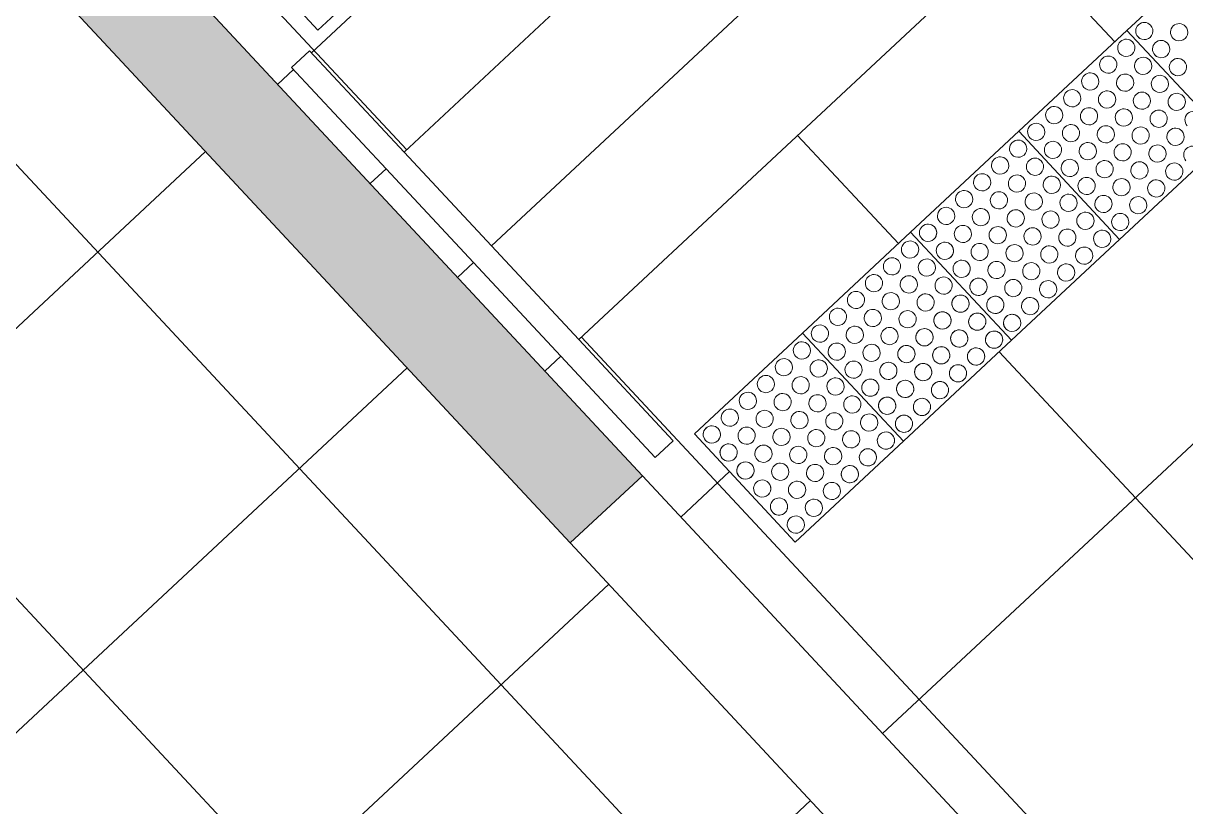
# Model space of a CAD drawing. Header units: millimetres. Extents: x -71377 to 516042, y -145869 to 441446.
# Drawn here: x 258385 to 260744, y 69439 to 71028 of the extents above; entities that cross this region are included whole.
import ezdxf

# ---------------------------------------------------------------- set-up
doc = ezdxf.new("R2010")
doc.units = ezdxf.units.MM
doc.header["$LTSCALE"] = 1000
for name, color, linetype, lineweight in [('A-fnsh', 5, 'Continuous', 5), ('A-hat', 251, 'Continuous', 5), ('A-rail', 6, 'Continuous', 5), ('A-strs', 7, 'Continuous', 5), ('A_cwall', 2, 'Continuous', 5), ('AA_점형블럭', 8, 'Continuous', 5)]:
    doc.layers.add(name, color=color, linetype=linetype, lineweight=lineweight)

# ---------------------------------------------------------------- blocks, each defined once
blk = doc.blocks.new('점자블럭_원형_개수_ - 점자블럭_원형_개수_-6782211-지반층 배치도')
at = {"layer": 'AA_점형블럭'}
for p, q in [((0, 300), (0, 0)), ((0, 0), (300, 0))]:
    blk.add_line(p, q, dxfattribs=at)
blk = doc.blocks.new('점자블럭_원형_개수_ - 점자블럭_원형_개수_-V104-지반층 배치도')
at = {"layer": 'AA_점형블럭'}
for p, q in [((300, 300), (0, 300)), ((0, 300), (0, 0)), ((300, 0), (300, 300)), ((600, 300), (300, 300)), ((300, 300), (300, 0)), ((600, 0), (600, 300)), ((900, 300), (600, 300)), ((600, 300), (600, 0)), ((900, 0), (900, 300)), ((1200, 300), (900, 300)), ((900, 300), (900, 0)), ((1200, 0), (1200, 300)), ((1500, 300), (1200, 300)), ((1200, 300), (1200, 0)), ((0, 0), (300, 0)), ((300, 0), (600, 0)), ((600, 0), (900, 0)), ((900, 0), (1200, 0))]:
    blk.add_line(p, q, dxfattribs=at)
for centre, start, end in [((25, 275), 360, 180), ((25, 275), 45, 180), ((25, 275), 360, 180), ((25, 275), 45, 180), ((75, 275), 0, 180), ((75, 275), 0, 180), ((75, 275), 0, 180), ((75, 275), 0, 180), ((125, 275), 0, 180), ((125, 275), 0, 180), ((125, 275), 360, 180), ((125, 275), 0, 180), ((175, 275), 360, 180), ((175, 275), 0, 180), ((175, 275), 360, 180), ((175, 275), 0, 180), ((225, 275), 360, 180), ((225, 275), 0, 180), ((225, 275), 360, 180), ((225, 275), 0, 180), ((275, 275), 0, 180), ((275, 275), 0, 180), ((275, 275), 360, 180), ((275, 275), 0, 180), ((325, 275), 360, 180), ((325, 275), 0, 180), ((325, 275), 0, 180), ((325, 275), 0, 180), ((375, 275), 0, 180), ((375, 275), 0, 180), ((375, 275), 0, 180), ((375, 275), 0, 180), ((425, 275), 0, 180), ((425, 275), 0, 180), ((425, 275), 360, 180), ((425, 275), 0, 180), ((475, 275), 0, 180), ((475, 275), 0, 180), ((475, 275), 360, 180), ((475, 275), 360, 180), ((525, 275), 0, 180), ((525, 275), 0, 180), ((525, 275), 360, 180), ((525, 275), 0, 180), ((575, 275), 0, 180), ((575, 275), 0, 180), ((575, 275), 360, 180), ((575, 275), 0, 180), ((625, 275), 360, 180), ((625, 275), 0, 180), ((625, 275), 360, 180), ((625, 275), 0, 180), ((675, 275), 0, 180), ((675, 275), 0, 180), ((675, 275), 0, 180), ((675, 275), 0, 180), ((725, 275), 0, 180), ((725, 275), 0, 180), ((725, 275), 360, 180), ((725, 275), 360, 180), ((775, 275), 360, 180), ((775, 275), 0, 180), ((775, 275), 360, 180), ((775, 275), 0, 180), ((825, 275), 360, 180), ((825, 275), 360, 180), ((825, 275), 0, 180), ((825, 275), 0, 180), ((875, 275), 0, 180), ((875, 275), 0, 180), ((875, 275), 0, 180), ((875, 275), 0, 180), ((925, 275), 360, 180), ((925, 275), 0, 180), ((925, 275), 0, 180), ((925, 275), 0, 180), ((975, 275), 0, 180), ((975, 275), 0, 180), ((975, 275), 0, 180), ((975, 275), 0, 180), ((1025, 275), 0, 180), ((1025, 275), 0, 180), ((1025, 275), 0, 180), ((1025, 275), 0, 180), ((1075, 275), 0, 180), ((1075, 275), 0, 180), ((1075, 275), 360, 180), ((1075, 275), 360, 180), ((1125, 275), 360, 180), ((1125, 275), 0, 180), ((1125, 275), 0, 180), ((1125, 275), 0, 180), ((1175, 275), 360, 180), ((1175, 275), 360, 180), ((1175, 275), 360, 180), ((1175, 275), 360, 180), ((1225, 275), 360, 180), ((1225, 275), 360, 180), ((1225, 275), 360, 180), ((1225, 275), 360, 180), ((25, 275), 180, 360), ((25, 275), 180, 225), ((25, 275), 180, 360), ((25, 275), 180, 225), ((25, 275), 255, 330), ((25, 275), 255, 330), ((75, 275), 180, 360), ((75, 275), 180, 360), ((75, 275), 180, 360), ((75, 275), 180, 360), ((125, 275), 180, 360), ((125, 275), 180, 360), ((125, 275), 180, 360), ((125, 275), 180, 360), ((175, 275), 180, 360), ((175, 275), 180, 360), ((175, 275), 180, 360), ((175, 275), 180, 360), ((225, 275), 180, 360), ((225, 275), 180, 360), ((225, 275), 180, 360), ((225, 275), 180, 360), ((275, 275), 180, 360), ((275, 275), 180, 360), ((275, 275), 180, 360), ((275, 275), 180, 360), ((325, 275), 180, 360), ((325, 275), 180, 360), ((325, 275), 180, 360), ((325, 275), 180, 360), ((375, 275), 180, 360), ((375, 275), 180, 360), ((375, 275), 180, 360), ((375, 275), 180, 360), ((425, 275), 180, 360), ((425, 275), 180, 360), ((425, 275), 180, 360), ((425, 275), 180, 360), ((475, 275), 180, 360), ((475, 275), 180, 360), ((475, 275), 180, 360), ((475, 275), 180, 360), ((525, 275), 180, 360), ((525, 275), 180, 360), ((525, 275), 180, 360), ((525, 275), 180, 360), ((575, 275), 180, 360), ((575, 275), 180, 360), ((575, 275), 180, 360), ((575, 275), 180, 360), ((625, 275), 180, 360), ((625, 275), 180, 195), ((625, 275), 180, 360), ((625, 275), 180, 195), ((625, 275), 255, 360), ((625, 275), 255, 360), ((675, 275), 180, 360), ((675, 275), 180, 360), ((675, 275), 180, 360), ((675, 275), 180, 360), ((725, 275), 180, 360), ((725, 275), 180, 360), ((725, 275), 180, 360), ((725, 275), 180, 360), ((775, 275), 180, 360), ((775, 275), 180, 360), ((775, 275), 180, 360), ((775, 275), 180, 360), ((825, 275), 180, 360), ((825, 275), 180, 360), ((825, 275), 180, 360), ((825, 275), 180, 360), ((875, 275), 180, 360), ((875, 275), 180, 360), ((875, 275), 180, 360), ((875, 275), 180, 360), ((925, 275), 180, 0), ((925, 275), 180, 0), ((925, 275), 180, 0), ((925, 275), 180, 0), ((975, 275), 180, 360), ((975, 275), 180, 360), ((975, 275), 180, 360), ((975, 275), 180, 360), ((1025, 275), 180, 360), ((1025, 275), 180, 360), ((1025, 275), 180, 360), ((1025, 275), 180, 360), ((1075, 275), 180, 360), ((1075, 275), 180, 360), ((1075, 275), 180, 360), ((1075, 275), 180, 360), ((1125, 275), 180, 360), ((1125, 275), 180, 360), ((1125, 275), 180, 360), ((1125, 275), 180, 0), ((1175, 275), 180, 360), ((1175, 275), 180, 360), ((1175, 275), 180, 360), ((1175, 275), 180, 360), ((1225, 275), 180, 360), ((1225, 275), 180, 210), ((1225, 275), 180, 360), ((1225, 275), 180, 210), ((1225, 275), 300, 360), ((1225, 275), 300, 360), ((25, 225), 360, 180), ((25, 225), 45, 180), ((25, 225), 0, 180), ((25, 225), 45, 180), ((75, 225), 0, 180), ((75, 225), 0, 180), ((75, 225), 0, 180), ((75, 225), 0, 180), ((125, 225), 360, 180), ((125, 225), 0, 180), ((125, 225), 360, 180), ((125, 225), 0, 180), ((175, 225), 360, 180), ((175, 225), 0, 180), ((175, 225), 360, 180), ((175, 225), 0, 180), ((225, 225), 0, 180), ((225, 225), 0, 180), ((225, 225), 360, 180), ((225, 225), 0, 180), ((275, 225), 360, 180), ((275, 225), 0, 180), ((275, 225), 360, 180), ((275, 225), 0, 180), ((325, 225), 360, 180), ((325, 225), 0, 180), ((325, 225), 360, 180), ((325, 225), 0, 180), ((375, 225), 360, 180), ((375, 225), 0, 180), ((375, 225), 0, 180), ((375, 225), 0, 180), ((425, 225), 0, 180), ((425, 225), 0, 180), ((425, 225), 0, 180), ((425, 225), 0, 180), ((475, 225), 360, 180), ((475, 225), 0, 180), ((475, 225), 0, 180), ((475, 225), 0, 180), ((525, 225), 360, 180), ((525, 225), 0, 180), ((525, 225), 360, 180), ((525, 225), 0, 180), ((575, 225), 360, 180), ((575, 225), 0, 180), ((575, 225), 0, 180), ((575, 225), 0, 180), ((625, 225), 0, 180), ((625, 225), 0, 180), ((625, 225), 0, 180), ((625, 225), 0, 180), ((675, 225), 0, 180), ((675, 225), 0, 180), ((675, 225), 0, 180), ((675, 225), 0, 180), ((725, 225), 0, 180), ((725, 225), 0, 180), ((725, 225), 360, 180), ((725, 225), 0, 180), ((775, 225), 0, 180), ((775, 225), 0, 180), ((775, 225), 360, 180), ((775, 225), 0, 180), ((825, 225), 360, 180), ((825, 225), 0, 180), ((825, 225), 360, 180), ((825, 225), 0, 180), ((875, 225), 0, 180), ((875, 225), 0, 180), ((875, 225), 0, 180), ((875, 225), 0, 180), ((925, 225), 0, 180), ((925, 225), 0, 180), ((925, 225), 0, 180), ((925, 225), 0, 180), ((975, 225), 0, 180), ((975, 225), 0, 180), ((975, 225), 0, 180), ((975, 225), 0, 180), ((1025, 225), 0, 180), ((1025, 225), 0, 180), ((1025, 225), 0, 180), ((1025, 225), 0, 180), ((1075, 225), 360, 180), ((1075, 225), 360, 180), ((1075, 225), 0, 180), ((1075, 225), 0, 180), ((1125, 225), 0, 180), ((1125, 225), 0, 180), ((1125, 225), 0, 180), ((1125, 225), 0, 180), ((1175, 225), 360, 180), ((1175, 225), 0, 180), ((1175, 225), 0, 180), ((1175, 225), 0, 180), ((1225, 225), 0, 180), ((1225, 225), 0, 180), ((1225, 225), 360, 180), ((1225, 225), 360, 180), ((1275, 225), 0, 180), ((1275, 225), 0, 180), ((1275, 225), 0, 180), ((1275, 225), 0, 180), ((25, 225), 180, 360), ((25, 225), 180, 225), ((25, 225), 180, 360), ((25, 225), 180, 225), ((25, 225), 255, 330), ((25, 225), 255, 330), ((75, 225), 180, 360), ((75, 225), 180, 360), ((75, 225), 180, 360), ((75, 225), 180, 360), ((125, 225), 180, 360), ((125, 225), 180, 360), ((125, 225), 180, 360), ((125, 225), 180, 360), ((175, 225), 180, 360), ((175, 225), 180, 360), ((175, 225), 180, 360), ((175, 225), 180, 360), ((225, 225), 180, 360), ((225, 225), 180, 360), ((225, 225), 180, 360), ((225, 225), 180, 360), ((275, 225), 180, 360), ((275, 225), 180, 360), ((275, 225), 180, 360), ((275, 225), 180, 360), ((325, 225), 180, 360), ((325, 225), 180, 360), ((325, 225), 180, 360), ((325, 225), 180, 360), ((375, 225), 180, 360), ((375, 225), 180, 360), ((375, 225), 180, 360), ((375, 225), 180, 360), ((425, 225), 180, 360), ((425, 225), 180, 360), ((425, 225), 180, 360), ((425, 225), 180, 360), ((475, 225), 180, 360), ((475, 225), 180, 360), ((475, 225), 180, 360), ((475, 225), 180, 360), ((525, 225), 180, 360), ((525, 225), 180, 360), ((525, 225), 180, 360), ((525, 225), 180, 360), ((575, 225), 180, 360), ((575, 225), 180, 360), ((575, 225), 180, 360), ((575, 225), 180, 360), ((625, 225), 180, 360), ((625, 225), 180, 195), ((625, 225), 180, 360), ((625, 225), 180, 195), ((625, 225), 255, 360), ((625, 225), 255, 360), ((675, 225), 180, 360), ((675, 225), 180, 360), ((675, 225), 180, 360), ((675, 225), 180, 360), ((725, 225), 180, 360), ((725, 225), 180, 360), ((725, 225), 180, 360), ((725, 225), 180, 360), ((775, 225), 180, 360), ((775, 225), 180, 360), ((775, 225), 180, 360), ((775, 225), 180, 0), ((825, 225), 180, 360), ((825, 225), 180, 360), ((825, 225), 180, 360), ((825, 225), 180, 360), ((875, 225), 180, 360), ((875, 225), 180, 360), ((875, 225), 180, 360), ((875, 225), 180, 360), ((925, 225), 180, 360), ((925, 225), 180, 360), ((925, 225), 180, 360), ((925, 225), 180, 360), ((975, 225), 180, 360), ((975, 225), 180, 360), ((975, 225), 180, 360), ((975, 225), 180, 360), ((1025, 225), 180, 360), ((1025, 225), 180, 360), ((1025, 225), 180, 360), ((1025, 225), 180, 360), ((1075, 225), 180, 360), ((1075, 225), 180, 360), ((1075, 225), 180, 360), ((1075, 225), 180, 360), ((1125, 225), 180, 360), ((1125, 225), 180, 0), ((1125, 225), 180, 360), ((1125, 225), 180, 0), ((1175, 225), 180, 360), ((1175, 225), 180, 360), ((1175, 225), 180, 360), ((1175, 225), 180, 360), ((1225, 225), 180, 360), ((1225, 225), 180, 210), ((1225, 225), 180, 360), ((1225, 225), 180, 210), ((1225, 225), 300, 360), ((1225, 225), 300, 360), ((1275, 225), 180, 360), ((1275, 225), 180, 210), ((1275, 225), 180, 360), ((1275, 225), 180, 210), ((1275, 225), 300, 0), ((1275, 225), 300, 0), ((25, 175), 360, 180), ((25, 175), 45, 180), ((25, 175), 360, 180), ((25, 175), 45, 180), ((75, 175), 0, 180), ((75, 175), 0, 180), ((75, 175), 0, 180), ((75, 175), 0, 180), ((125, 175), 360, 180), ((125, 175), 0, 180), ((125, 175), 360, 180), ((125, 175), 0, 180), ((175, 175), 360, 180), ((175, 175), 0, 180), ((175, 175), 360, 180), ((175, 175), 0, 180), ((225, 175), 360, 180), ((225, 175), 0, 180), ((225, 175), 360, 180), ((225, 175), 0, 180), ((275, 175), 360, 180), ((275, 175), 0, 180), ((275, 175), 0, 180), ((275, 175), 0, 180), ((325, 175), 0, 180), ((325, 175), 0, 180), ((325, 175), 0, 180), ((325, 175), 0, 180), ((375, 175), 0, 180), ((375, 175), 0, 180), ((375, 175), 0, 180), ((375, 175), 0, 180), ((425, 175), 0, 180), ((425, 175), 0, 180), ((425, 175), 360, 180), ((425, 175), 0, 180), ((475, 175), 0, 180), ((475, 175), 0, 180), ((475, 175), 360, 180), ((475, 175), 0, 180), ((525, 175), 360, 180), ((525, 175), 0, 180), ((525, 175), 0, 180), ((525, 175), 0, 180), ((575, 175), 360, 180), ((575, 175), 0, 180), ((575, 175), 0, 180), ((575, 175), 0, 180), ((625, 175), 360, 180), ((625, 175), 0, 180), ((625, 175), 0, 180), ((625, 175), 0, 180), ((675, 175), 0, 180), ((675, 175), 0, 180), ((675, 175), 360, 180), ((675, 175), 0, 180), ((725, 175), 0, 180), ((725, 175), 0, 180), ((725, 175), 0, 180), ((725, 175), 0, 180), ((775, 175), 0, 180), ((775, 175), 0, 180), ((775, 175), 360, 180), ((775, 175), 360, 180), ((825, 175), 360, 180), ((825, 175), 0, 180), ((825, 175), 0, 180), ((825, 175), 0, 180), ((875, 175), 0, 180), ((875, 175), 0, 180), ((875, 175), 0, 180), ((875, 175), 0, 180), ((925, 175), 0, 180), ((925, 175), 0, 180), ((925, 175), 0, 180), ((925, 175), 0, 180), ((975, 175), 0, 180), ((975, 175), 0, 180), ((975, 175), 0, 180), ((975, 175), 360, 180), ((1025, 175), 360, 180), ((1025, 175), 0, 180), ((1025, 175), 0, 180), ((1025, 175), 0, 180), ((1075, 175), 0, 180), ((1075, 175), 0, 180), ((1075, 175), 0, 180), ((1075, 175), 0, 180), ((1125, 175), 0, 180), ((1125, 175), 0, 180), ((1125, 175), 0, 180), ((1125, 175), 360, 180), ((1175, 175), 0, 180), ((1175, 175), 0, 180), ((1175, 175), 0, 180), ((1175, 175), 0, 180), ((1225, 175), 360, 180), ((1225, 175), 90, 180), ((1225, 175), 0, 180), ((1225, 175), 90, 180), ((1225, 175), 360, 60), ((1225, 175), 0, 60), ((25, 175), 180, 360), ((25, 175), 180, 225), ((25, 175), 180, 360), ((25, 175), 180, 225), ((25, 175), 255, 330), ((25, 175), 255, 330), ((75, 175), 180, 360), ((75, 175), 180, 360), ((75, 175), 180, 360), ((75, 175), 180, 360), ((125, 175), 180, 360), ((125, 175), 180, 360), ((125, 175), 180, 360), ((125, 175), 180, 360), ((175, 175), 180, 360), ((175, 175), 180, 360), ((175, 175), 180, 360), ((175, 175), 180, 360), ((225, 175), 180, 360), ((225, 175), 180, 360), ((225, 175), 180, 360), ((225, 175), 180, 360), ((275, 175), 180, 360), ((275, 175), 180, 360), ((275, 175), 180, 360), ((275, 175), 180, 360), ((325, 175), 180, 360), ((325, 175), 180, 360), ((325, 175), 180, 360), ((325, 175), 180, 360), ((375, 175), 180, 360), ((375, 175), 180, 360), ((375, 175), 180, 360), ((375, 175), 180, 360), ((425, 175), 180, 360), ((425, 175), 180, 360), ((425, 175), 180, 360), ((425, 175), 180, 360), ((475, 175), 180, 360), ((475, 175), 180, 360), ((475, 175), 180, 360), ((475, 175), 180, 360), ((525, 175), 180, 360), ((525, 175), 180, 360), ((525, 175), 180, 360), ((525, 175), 180, 360), ((575, 175), 180, 360), ((575, 175), 180, 360), ((575, 175), 180, 360), ((575, 175), 180, 360), ((625, 175), 180, 360), ((625, 175), 180, 195), ((625, 175), 180, 360), ((625, 175), 180, 195), ((625, 175), 255, 360), ((625, 175), 255, 360), ((675, 175), 180, 360), ((675, 175), 180, 360), ((675, 175), 180, 360), ((675, 175), 180, 360), ((725, 175), 180, 360), ((725, 175), 180, 360), ((725, 175), 180, 360), ((725, 175), 180, 360), ((775, 175), 180, 360), ((775, 175), 180, 360), ((775, 175), 180, 360), ((775, 175), 180, 360), ((825, 175), 180, 360), ((825, 175), 180, 360), ((825, 175), 180, 360), ((825, 175), 180, 360), ((875, 175), 180, 360), ((875, 175), 180, 360), ((875, 175), 180, 360), ((875, 175), 180, 360), ((925, 175), 180, 360), ((925, 175), 180, 360), ((925, 175), 180, 360), ((925, 175), 180, 360), ((975, 175), 180, 360), ((975, 175), 180, 360), ((975, 175), 180, 360), ((975, 175), 180, 360), ((1025, 175), 180, 360), ((1025, 175), 180, 360), ((1025, 175), 180, 360), ((1025, 175), 180, 360), ((1075, 175), 180, 360), ((1075, 175), 180, 0), ((1075, 175), 180, 360), ((1075, 175), 180, 360), ((1125, 175), 180, 360), ((1125, 175), 180, 360), ((1125, 175), 180, 360), ((1125, 175), 180, 360), ((1175, 175), 180, 360), ((1175, 175), 180, 0), ((1175, 175), 180, 360), ((1175, 175), 180, 0), ((1225, 175), 180, 360), ((1225, 175), 180, 210), ((1225, 175), 180, 360), ((1225, 175), 180, 210), ((1225, 175), 300, 0), ((1225, 175), 300, 360), ((25, 125), 360, 180), ((25, 125), 0, 180), ((25, 125), 360, 180), ((25, 125), 0, 180), ((75, 125), 360, 180), ((75, 125), 0, 180), ((75, 125), 0, 180), ((75, 125), 0, 180), ((125, 125), 360, 180), ((125, 125), 0, 180), ((125, 125), 360, 180), ((125, 125), 0, 180), ((175, 125), 360, 180), ((175, 125), 0, 180), ((175, 125), 360, 180), ((175, 125), 0, 180), ((225, 125), 360, 180), ((225, 125), 0, 180), ((225, 125), 360, 180), ((225, 125), 0, 180), ((275, 125), 0, 180), ((275, 125), 0, 180), ((275, 125), 360, 180), ((275, 125), 0, 180), ((325, 125), 0, 180), ((325, 125), 15, 180), ((325, 125), 360, 180), ((325, 125), 15, 180), ((375, 125), 0, 180), ((375, 125), 15, 180), ((375, 125), 360, 180), ((375, 125), 15, 180), ((425, 125), 0, 180), ((425, 125), 15, 180), ((425, 125), 0, 180), ((425, 125), 15, 180), ((475, 125), 360, 180), ((475, 125), 15, 180), ((475, 125), 360, 180), ((475, 125), 15, 180), ((525, 125), 0, 180), ((525, 125), 15, 180), ((525, 125), 0, 180), ((525, 125), 15, 180), ((575, 125), 0, 180), ((575, 125), 15, 180), ((575, 125), 360, 180), ((575, 125), 15, 180), ((625, 125), 0, 180), ((625, 125), 0, 180), ((625, 125), 0, 105), ((625, 125), 0, 105), ((675, 125), 0, 180), ((675, 125), 0, 180), ((675, 125), 360, 180), ((675, 125), 0, 180), ((725, 125), 360, 180), ((725, 125), 0, 180), ((725, 125), 360, 180), ((725, 125), 0, 180), ((775, 125), 0, 180), ((775, 125), 0, 180), ((775, 125), 0, 180), ((775, 125), 0, 180), ((825, 125), 360, 180), ((825, 125), 0, 180), ((825, 125), 360, 180), ((825, 125), 0, 180), ((875, 125), 360, 180), ((875, 125), 360, 180), ((875, 125), 0, 180), ((875, 125), 0, 180), ((925, 125), 0, 180), ((925, 125), 0, 180), ((925, 125), 0, 180), ((925, 125), 0, 180), ((975, 125), 360, 180), ((975, 125), 360, 180), ((975, 125), 360, 180), ((975, 125), 0, 180), ((1025, 125), 0, 180), ((1025, 125), 0, 180), ((1025, 125), 0, 180), ((1025, 125), 0, 180), ((1075, 125), 0, 180), ((1075, 125), 0, 180), ((1075, 125), 0, 180), ((1075, 125), 360, 180), ((1125, 125), 0, 180), ((1125, 125), 0, 180), ((1125, 125), 0, 180), ((1125, 125), 0, 180), ((1175, 125), 0, 180), ((1175, 125), 0, 180), ((1175, 125), 0, 180), ((1175, 125), 0, 180), ((25, 125), 180, 360), ((25, 125), 180, 240), ((25, 125), 180, 360), ((25, 125), 180, 240), ((25, 125), 270, 345), ((25, 125), 270, 345), ((75, 125), 180, 360), ((75, 125), 180, 360), ((75, 125), 180, 360), ((75, 125), 180, 360), ((125, 125), 180, 360), ((125, 125), 180, 360), ((125, 125), 180, 360), ((125, 125), 180, 360), ((175, 125), 180, 360), ((175, 125), 180, 360), ((175, 125), 180, 360), ((175, 125), 180, 360), ((225, 125), 180, 360), ((225, 125), 180, 360), ((225, 125), 180, 360), ((225, 125), 180, 360), ((275, 125), 180, 360), ((275, 125), 180, 360), ((275, 125), 180, 360), ((275, 125), 180, 360), ((325, 125), 180, 360), ((325, 125), 180, 270), ((325, 125), 180, 360), ((325, 125), 180, 270), ((375, 125), 180, 360), ((375, 125), 180, 270), ((375, 125), 180, 360), ((375, 125), 180, 270), ((425, 125), 180, 360), ((425, 125), 180, 270), ((425, 125), 180, 360), ((425, 125), 180, 270), ((475, 125), 180, 360), ((475, 125), 180, 270), ((475, 125), 180, 360), ((475, 125), 180, 270), ((525, 125), 180, 360), ((525, 125), 180, 270), ((525, 125), 180, 360), ((525, 125), 180, 270), ((575, 125), 180, 360), ((575, 125), 180, 270), ((575, 125), 180, 360), ((575, 125), 180, 270), ((625, 125), 180, 360), ((625, 125), 180, 360), ((625, 125), 195, 360), ((625, 125), 195, 360), ((625, 125), 120, 150), ((625, 125), 120, 150), ((675, 125), 180, 360), ((675, 125), 180, 360), ((675, 125), 180, 360), ((675, 125), 180, 360), ((725, 125), 180, 360), ((725, 125), 180, 360), ((725, 125), 180, 360), ((725, 125), 180, 360), ((775, 125), 180, 360), ((775, 125), 180, 360), ((775, 125), 180, 360), ((775, 125), 180, 360), ((825, 125), 180, 360), ((825, 125), 180, 360), ((825, 125), 180, 360), ((825, 125), 180, 360), ((875, 125), 180, 360), ((875, 125), 180, 360), ((875, 125), 180, 360), ((875, 125), 180, 360), ((925, 125), 180, 360), ((925, 125), 180, 360), ((925, 125), 180, 360), ((925, 125), 180, 360), ((975, 125), 180, 360), ((975, 125), 180, 360), ((975, 125), 180, 360), ((975, 125), 180, 360), ((1025, 125), 180, 360), ((1025, 125), 180, 360), ((1025, 125), 180, 360), ((1025, 125), 180, 0), ((1075, 125), 180, 360), ((1075, 125), 180, 360), ((1075, 125), 180, 360), ((1075, 125), 180, 360), ((1125, 125), 180, 360), ((1125, 125), 180, 0), ((1125, 125), 180, 360), ((1125, 125), 180, 0), ((1175, 125), 180, 360), ((1175, 125), 180, 360), ((1175, 125), 180, 360), ((1175, 125), 180, 360), ((325, 125), 300, 330), ((325, 125), 300, 330), ((375, 125), 300, 330), ((375, 125), 300, 330), ((425, 125), 300, 330), ((425, 125), 300, 330), ((475, 125), 300, 330), ((475, 125), 300, 330), ((525, 125), 300, 330), ((525, 125), 300, 330), ((575, 125), 300, 330), ((575, 125), 300, 330), ((25, 75), 360, 180), ((25, 75), 0, 180), ((25, 75), 360, 180), ((25, 75), 0, 180), ((25, 75), 180, 360), ((25, 75), 180, 345), ((25, 75), 180, 360), ((25, 75), 180, 345), ((75, 75), 360, 180), ((75, 75), 0, 180), ((75, 75), 360, 180), ((75, 75), 0, 180), ((75, 75), 180, 360), ((75, 75), 180, 360), ((75, 75), 180, 360), ((75, 75), 180, 360), ((125, 75), 360, 180), ((125, 75), 0, 180), ((125, 75), 360, 180), ((125, 75), 0, 180), ((125, 75), 180, 360), ((125, 75), 180, 360), ((125, 75), 180, 360), ((125, 75), 180, 360), ((175, 75), 360, 180), ((175, 75), 0, 180), ((175, 75), 360, 180), ((175, 75), 0, 180), ((175, 75), 180, 360), ((175, 75), 180, 360), ((175, 75), 180, 360), ((175, 75), 180, 360), ((225, 75), 0, 180), ((225, 75), 0, 180), ((225, 75), 360, 180), ((225, 75), 0, 180), ((225, 75), 180, 360), ((225, 75), 180, 360), ((225, 75), 180, 360), ((225, 75), 180, 360), ((275, 75), 0, 180), ((275, 75), 0, 180), ((275, 75), 360, 180), ((275, 75), 0, 180), ((275, 75), 180, 360), ((275, 75), 180, 360), ((275, 75), 180, 360), ((275, 75), 180, 360), ((325, 75), 360, 180), ((325, 75), 15, 180), ((325, 75), 0, 180), ((325, 75), 15, 180), ((325, 75), 180, 360), ((325, 75), 180, 270), ((325, 75), 180, 360), ((325, 75), 180, 270), ((375, 75), 360, 180), ((375, 75), 15, 180), ((375, 75), 360, 180), ((375, 75), 15, 180), ((375, 75), 180, 360), ((375, 75), 180, 270), ((375, 75), 180, 360), ((375, 75), 180, 270), ((425, 75), 0, 180), ((425, 75), 15, 180), ((425, 75), 0, 180), ((425, 75), 15, 180), ((425, 75), 180, 360), ((425, 75), 180, 270), ((425, 75), 180, 360), ((425, 75), 180, 270), ((475, 75), 0, 180), ((475, 75), 15, 180), ((475, 75), 360, 180), ((475, 75), 15, 180), ((475, 75), 180, 360), ((475, 75), 180, 270), ((475, 75), 180, 360), ((475, 75), 180, 270), ((525, 75), 0, 180), ((525, 75), 15, 180), ((525, 75), 0, 180), ((525, 75), 15, 180), ((525, 75), 180, 360), ((525, 75), 180, 270), ((525, 75), 180, 360), ((525, 75), 180, 270), ((575, 75), 0, 180), ((575, 75), 15, 180), ((575, 75), 0, 180), ((575, 75), 15, 180), ((575, 75), 180, 360), ((575, 75), 180, 270), ((575, 75), 180, 360), ((575, 75), 180, 270), ((625, 75), 360, 180), ((625, 75), 0, 180), ((625, 75), 180, 360), ((625, 75), 180, 360), ((625, 75), 195, 360), ((625, 75), 195, 360), ((625, 75), 120, 150), ((625, 75), 120, 150), ((625, 75), 0, 105), ((625, 75), 0, 105), ((675, 75), 0, 180), ((675, 75), 0, 180), ((675, 75), 0, 180), ((675, 75), 0, 180), ((675, 75), 180, 360), ((675, 75), 180, 360), ((675, 75), 180, 360), ((675, 75), 180, 360), ((725, 75), 0, 180), ((725, 75), 0, 180), ((725, 75), 0, 180), ((725, 75), 0, 180), ((725, 75), 180, 360), ((725, 75), 180, 360), ((725, 75), 180, 360), ((725, 75), 180, 360), ((775, 75), 0, 180), ((775, 75), 0, 180), ((775, 75), 0, 180), ((775, 75), 0, 180), ((775, 75), 180, 360), ((775, 75), 180, 360), ((775, 75), 180, 360), ((775, 75), 180, 360), ((825, 75), 0, 180), ((825, 75), 0, 180), ((825, 75), 360, 180), ((825, 75), 0, 180), ((825, 75), 180, 360), ((825, 75), 180, 360), ((825, 75), 180, 360), ((825, 75), 180, 360), ((875, 75), 360, 180), ((875, 75), 360, 180), ((875, 75), 360, 180), ((875, 75), 0, 180), ((875, 75), 180, 360), ((875, 75), 180, 360), ((875, 75), 180, 360), ((875, 75), 180, 360), ((925, 75), 0, 180), ((925, 75), 0, 180), ((925, 75), 0, 180), ((925, 75), 0, 180), ((925, 75), 180, 360), ((925, 75), 180, 360), ((925, 75), 180, 360), ((925, 75), 180, 360), ((975, 75), 360, 180), ((975, 75), 360, 180), ((975, 75), 0, 180), ((975, 75), 0, 180), ((975, 75), 180, 360), ((975, 75), 180, 360), ((975, 75), 180, 360), ((975, 75), 180, 360), ((1025, 75), 0, 180), ((1025, 75), 0, 180), ((1025, 75), 0, 180), ((1025, 75), 0, 180), ((1025, 75), 180, 360), ((1025, 75), 180, 0), ((1025, 75), 180, 360), ((1025, 75), 180, 360), ((1075, 75), 0, 180), ((1075, 75), 0, 180), ((1075, 75), 360, 180), ((1075, 75), 0, 180), ((1075, 75), 180, 360), ((1075, 75), 180, 360), ((1075, 75), 180, 360), ((1075, 75), 180, 360), ((1125, 75), 0, 180), ((1125, 75), 0, 180), ((1125, 75), 0, 180), ((1125, 75), 0, 180), ((1125, 75), 180, 360), ((1125, 75), 180, 0), ((1125, 75), 180, 360), ((1125, 75), 180, 360), ((1175, 75), 360, 180), ((1175, 75), 0, 180), ((1175, 75), 0, 180), ((1175, 75), 0, 180), ((325, 75), 300, 330), ((325, 75), 300, 330), ((375, 75), 300, 330), ((375, 75), 300, 330), ((425, 75), 300, 330), ((425, 75), 300, 330), ((475, 75), 300, 330), ((475, 75), 300, 330), ((525, 75), 300, 330), ((525, 75), 300, 330), ((575, 75), 300, 330), ((575, 75), 300, 330), ((25, 25), 360, 180), ((25, 25), 0, 180), ((25, 25), 360, 180), ((25, 25), 0, 180), ((25, 25), 180, 360), ((25, 25), 180, 360), ((25, 25), 180, 360), ((25, 25), 180, 360), ((75, 25), 360, 180), ((75, 25), 0, 180), ((75, 25), 0, 180), ((75, 25), 0, 180), ((75, 25), 180, 360), ((75, 25), 180, 360), ((75, 25), 180, 360), ((75, 25), 180, 360), ((125, 25), 360, 180), ((125, 25), 0, 180), ((125, 25), 360, 180), ((125, 25), 0, 180), ((125, 25), 180, 360), ((125, 25), 180, 360), ((125, 25), 180, 360), ((125, 25), 180, 360), ((175, 25), 360, 180), ((175, 25), 360, 180), ((175, 25), 180, 360), ((175, 25), 180, 360), ((175, 25), 120, 150), ((175, 25), 120, 150), ((175, 25), 210, 360), ((175, 25), 210, 360), ((175, 25), 0, 60), ((175, 25), 0, 60), ((225, 25), 360, 180), ((225, 25), 360, 180), ((225, 25), 180, 360), ((225, 25), 180, 360), ((225, 25), 120, 150), ((225, 25), 120, 150), ((225, 25), 210, 360), ((225, 25), 210, 360), ((225, 25), 0, 60), ((225, 25), 0, 60), ((275, 25), 0, 180), ((275, 25), 0, 180), ((275, 25), 180, 360), ((275, 25), 180, 360), ((275, 25), 120, 150), ((275, 25), 120, 150), ((275, 25), 210, 360), ((275, 25), 210, 360), ((275, 25), 0, 60), ((275, 25), 0, 60), ((325, 25), 360, 180), ((325, 25), 15, 180), ((325, 25), 360, 180), ((325, 25), 15, 180), ((325, 25), 180, 360), ((325, 25), 180, 270), ((325, 25), 180, 360), ((325, 25), 180, 270), ((375, 25), 0, 180), ((375, 25), 15, 180), ((375, 25), 0, 180), ((375, 25), 15, 180), ((375, 25), 180, 360), ((375, 25), 180, 270), ((375, 25), 180, 360), ((375, 25), 180, 270), ((425, 25), 0, 180), ((425, 25), 15, 180), ((425, 25), 0, 180), ((425, 25), 15, 180), ((425, 25), 180, 360), ((425, 25), 180, 270), ((425, 25), 180, 360), ((425, 25), 180, 270), ((475, 25), 360, 180), ((475, 25), 15, 180), ((475, 25), 360, 180), ((475, 25), 15, 180), ((475, 25), 180, 360), ((475, 25), 180, 270), ((475, 25), 180, 360), ((475, 25), 180, 270), ((525, 25), 360, 180), ((525, 25), 15, 180), ((525, 25), 360, 180), ((525, 25), 15, 180), ((525, 25), 180, 360), ((525, 25), 180, 270), ((525, 25), 180, 360), ((525, 25), 180, 270), ((575, 25), 0, 180), ((575, 25), 15, 180), ((575, 25), 0, 180), ((575, 25), 15, 180), ((575, 25), 180, 360), ((575, 25), 180, 270), ((575, 25), 180, 360), ((575, 25), 180, 270), ((625, 25), 0, 180), ((625, 25), 0, 180), ((625, 25), 120, 180), ((625, 25), 120, 180), ((625, 25), 180, 360), ((625, 25), 180, 195), ((625, 25), 180, 360), ((625, 25), 180, 195), ((625, 25), 240, 360), ((625, 25), 240, 360), ((625, 25), 0, 105), ((625, 25), 0, 105), ((675, 25), 0, 180), ((675, 25), 0, 180), ((675, 25), 0, 180), ((675, 25), 0, 180), ((675, 25), 180, 360), ((675, 25), 180, 360), ((675, 25), 180, 360), ((675, 25), 180, 360), ((725, 25), 360, 180), ((725, 25), 0, 180), ((725, 25), 0, 180), ((725, 25), 0, 180), ((725, 25), 180, 360), ((725, 25), 180, 360), ((725, 25), 180, 360), ((725, 25), 180, 360), ((775, 25), 360, 180), ((775, 25), 0, 180), ((775, 25), 0, 180), ((775, 25), 0, 180), ((775, 25), 180, 360), ((775, 25), 180, 360), ((775, 25), 180, 360), ((775, 25), 180, 0), ((825, 25), 0, 180), ((825, 25), 0, 180), ((825, 25), 0, 180), ((825, 25), 0, 180), ((825, 25), 180, 360), ((825, 25), 180, 360), ((825, 25), 180, 360), ((825, 25), 180, 360), ((875, 25), 0, 180), ((875, 25), 0, 180), ((875, 25), 360, 180), ((875, 25), 0, 180), ((875, 25), 180, 360), ((875, 25), 180, 360), ((875, 25), 180, 360), ((875, 25), 180, 360), ((925, 25), 0, 180), ((925, 25), 0, 180), ((925, 25), 0, 180), ((925, 25), 0, 180), ((925, 25), 180, 360), ((925, 25), 180, 360), ((925, 25), 180, 360), ((925, 25), 180, 360), ((975, 25), 360, 180), ((975, 25), 0, 180), ((975, 25), 360, 180), ((975, 25), 0, 180), ((975, 25), 180, 360), ((975, 25), 180, 360), ((975, 25), 180, 360), ((975, 25), 180, 360), ((1025, 25), 0, 180), ((1025, 25), 360, 180), ((1025, 25), 0, 180), ((1025, 25), 0, 180), ((1025, 25), 180, 360), ((1025, 25), 180, 360), ((1025, 25), 180, 360), ((1025, 25), 180, 360), ((1075, 25), 360, 180), ((1075, 25), 0, 180), ((1075, 25), 360, 180), ((1075, 25), 0, 180), ((1075, 25), 180, 360), ((1075, 25), 180, 360), ((1075, 25), 180, 360), ((1075, 25), 180, 360), ((1125, 25), 0, 180), ((1125, 25), 0, 180), ((1125, 25), 0, 180), ((1125, 25), 0, 180), ((325, 25), 300, 330), ((325, 25), 300, 330), ((375, 25), 300, 330), ((375, 25), 300, 330), ((425, 25), 300, 330), ((425, 25), 300, 330), ((475, 25), 300, 330), ((475, 25), 300, 330), ((525, 25), 300, 330), ((525, 25), 300, 330), ((575, 25), 300, 330), ((575, 25), 300, 330)]:
    blk.add_arc(centre, 17.5, start, end, dxfattribs=at)
blk = doc.blocks.new('난간 - 난간-6785325-지반층 배치도')
at = {"layer": 'A-rail'}
for p, q in [((136814.8, 141948.3), (136864.8, 141948.3)), ((136814.8, 141667.3), (136814.8, 141948.3)), ((136864.8, 141667.3), (136864.8, 141948.3)), ((136814.8, 141147.3), (136814.8, 141667.3)), ((136864.8, 141147.3), (136864.8, 141667.3)), ((136814.8, 140866.3), (136814.8, 141147.3)), ((136864.8, 140866.3), (136864.8, 141147.3)), ((136864.8, 140866.3), (136814.8, 140866.3))]:
    blk.add_line(p, q, dxfattribs=at)

msp = doc.modelspace()

# ---------------------------------------------------------------- hatches: boundary and pattern name
at = {"layer": 'A-hat'}
h = msp.add_hatch(dxfattribs=at)
h.set_pattern_fill('FP_152', color=256, scale=1000, style=0, pattern_type=2)
h.set_pattern_definition([(223, (258535.83, 70563.6), (409.2, -438.81), []), (313, (258535.83, 70563.6), (438.81, 409.2), [])])
h.paths.add_polyline_path([(256651.6, 65340), (260483.9, 68913.7), (258281.1, 71275.9), (258427.3, 71412.3), (259088.9, 70702.9), (259121.1, 70732.9), (258929.4, 70938.4), (258966, 70972.5), (259157.6, 70767), (261631.1, 73073.5), (261439.4, 73279), (261479.3, 73309.6), (261667.6, 73107.6), (261699.8, 73137.6), (260820, 74081.1), (260929.7, 74183.4), (260302.3, 74856.2), (260192.6, 74753.9), (259923.2, 75042.8), (257568.2, 72846.8), (257660.3, 72748.1), (255360.2, 70603.2), (257252.8, 68573.7), (255318.3, 66769.8), (256505.4, 65496.8)])
h.paths.add_polyline_path([(257019.3, 69183.2), (256610.1, 69622), (256829.5, 69826.6), (257238.7, 69387.8), (257034.1, 69197)])
h.paths.add_polyline_path([(256321.2, 69858.5), (255707.4, 70516.8), (255926.8, 70721.4), (256540.6, 70063.1)])
h.paths.add_polyline_path([(258983, 71014.4), (258778.4, 71233.8), (261191.9, 73484.4), (261396.5, 73265), (259077.2, 71102.2)])
h = msp.add_hatch(dxfattribs=at)
h.set_pattern_fill('FP_154', color=256, scale=1000, style=0, pattern_type=2)
h.set_pattern_definition([(223, (261518.7, 70884), (409.2, -438.81), []), (313, (261518.7, 70884), (438.81, 409.2), [])])
h.paths.add_polyline_path([(260630.2, 69050.1), (260922.7, 69322.9), (261059.1, 69176.6), (263048.4, 71031.6), (262912, 71177.9), (263241.1, 71484.8), (262054.4, 72757.3), (262022.3, 72727.3), (262213.9, 72521.8), (262177.3, 72487.7), (261985.7, 72693.2), (259512.3, 70386.7), (259703.9, 70181.2), (259667.3, 70147.1), (259475.7, 70352.6), (259443.5, 70322.6), (260580.4, 69103.4)])
h.paths.add_polyline_path([(259951.4, 69975.9), (259746.8, 70195.3), (262160.3, 72445.9), (262361.9, 72223.7), (259953.6, 69977.9)])
msp.add_hatch(color=256, dxfattribs=at).paths.add_polyline_path([(259495, 69974.1), (259641.3, 70110.5), (258427.3, 71412.3), (258281.1, 71275.9), (259410.2, 70065)])

# ---------------------------------------------------------------- linework, layer by layer
at = {"layer": 'A-fnsh'}
for p, q in [((259157.6, 70767), (261631.1, 73073.5)), ((259088.9, 70702.9), (259121.1, 70732.9)), ((260630.2, 69050.1), (259641.3, 70110.5)), ((260483.9, 68913.7), (259495, 69974.1))]:
    msp.add_line(p, q, dxfattribs=at)
at = {"layer": 'A-strs'}
for p, q in [((259157.6, 70767), (261631.1, 73073.5)), ((259334.9, 70576.9), (261808.4, 72883.4)), ((259334.9, 70576.9), (261808.4, 72883.4)), ((259512.3, 70386.7), (261985.7, 72693.2)), ((259512.3, 70386.7), (261985.7, 72693.2)), ((259088.9, 70702.9), (259121.1, 70732.9)), ((259266.2, 70512.8), (259298.4, 70542.8)), ((259266.2, 70512.8), (259298.4, 70542.8)), ((259443.5, 70322.6), (259475.7, 70352.6)), ((259443.5, 70322.6), (259475.7, 70352.6))]:
    msp.add_line(p, q, dxfattribs=at)
at = {"layer": 'A_cwall'}
for p, q in [((259641.3, 70110.5), (258427.3, 71412.3)), ((258281.1, 71275.9), (259495, 69974.1)), ((259495, 69974.1), (259641.3, 70110.5))]:
    msp.add_line(p, q, dxfattribs=at)

# ---------------------------------------------------------------- block references
at = {"layer": 'A-rail', "rotation": 223.0000012484763}
msp.add_blockref('난간 - 난간-6785325-지반층 배치도', (262955.4, 267303.1), dxfattribs=at)
at = {"layer": 'AA_점형블럭', "rotation": 43.00000124847693}
for name, p in [('점자블럭_원형_개수_ - 점자블럭_원형_개수_-6782211-지반층 배치도', (258983, 71014.4)), ('점자블럭_원형_개수_ - 점자블럭_원형_개수_-V104-지반층 배치도', (259951.4, 69975.9))]:
    msp.add_blockref(name, p, dxfattribs=at)

doc.saveas('drawing.dxf')
